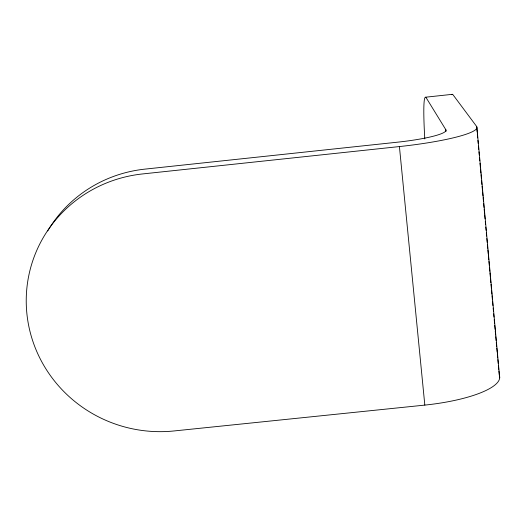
<?xml version="1.0" encoding="UTF-8"?>
<svg xmlns="http://www.w3.org/2000/svg" width="526" height="526" viewBox="0 0 526 526"><rect width="100%" height="100%" fill="white"/><g stroke="black" fill="none" stroke-linecap="round" stroke-linejoin="round"><path stroke-width="0.79" d="M425.573 97.205L452.34 94.332M477.161 132.19L476.641 126.47A82.332 11.302 -5.8 0 1 399.418 146.563L142.546 173.942A132.473 129.034 14.1 0 0 27.168 316.198A132.473 129.034 14.1 0 0 173.988 430.958L424.824 405.099A80.445 21.264 -5.3 0 0 499.654 376.491M476.641 126.47L453.208 95.028A111.762 8.021 84 0 0 451.591 94.713M446.002 131.388L445.851 129.758L426.284 97.915A111.722 6.463 84 0 0 424.791 138.917M399.418 146.563L424.824 405.099M476.964 127.923L499.7 377.892M477.312 133.828L477.68 137.917M477.904 140.37L478.206 143.644M478.423 146.096L478.726 149.371M478.949 151.823L479.245 155.098M479.469 157.55L479.765 160.825M479.988 163.277L480.363 167.367M480.508 169.004L480.882 173.093M481.034 174.731L481.402 178.82M481.553 180.451L481.921 184.541M482.072 186.178L482.447 190.267M482.592 191.905L482.967 195.994M483.111 197.631L483.486 201.721M483.637 203.358L484.005 207.448M484.157 209.085L484.525 213.175M484.676 214.812L485.051 218.901M485.274 221.354L485.57 224.622M485.794 227.081L486.09 230.349M486.313 232.808L486.609 236.075M486.833 238.528L487.207 242.617M487.352 244.255L487.727 248.344M487.878 249.981L488.246 254.071M488.398 255.708L488.772 259.798M488.917 261.435L489.292 265.525M489.436 267.162L489.811 271.252M489.962 272.882L490.331 276.978M490.482 278.609L490.85 282.699M491.001 284.336L491.376 288.426M491.521 290.063L491.895 294.152M492.04 295.79L492.415 299.879M492.566 301.516L492.934 305.606M493.158 308.058L493.454 311.333M493.677 313.785L493.98 317.053M494.203 319.512L494.572 323.602M494.723 325.239L495.091 329.329M495.242 330.959L495.617 335.049M495.762 336.686L496.136 340.776M496.281 342.413L496.656 346.502M496.807 348.14L497.175 352.229M497.326 353.867L497.701 357.956M497.846 359.593L498.221 363.683M498.365 365.32L498.74 369.41M498.891 371.04L499.259 375.13M445.851 129.758A51.311 7.035 -5.8 0 1 397.676 142.165L144.926 169.122A130.356 127.062 14.2 0 0 47.702 230.96"/></g></svg>
